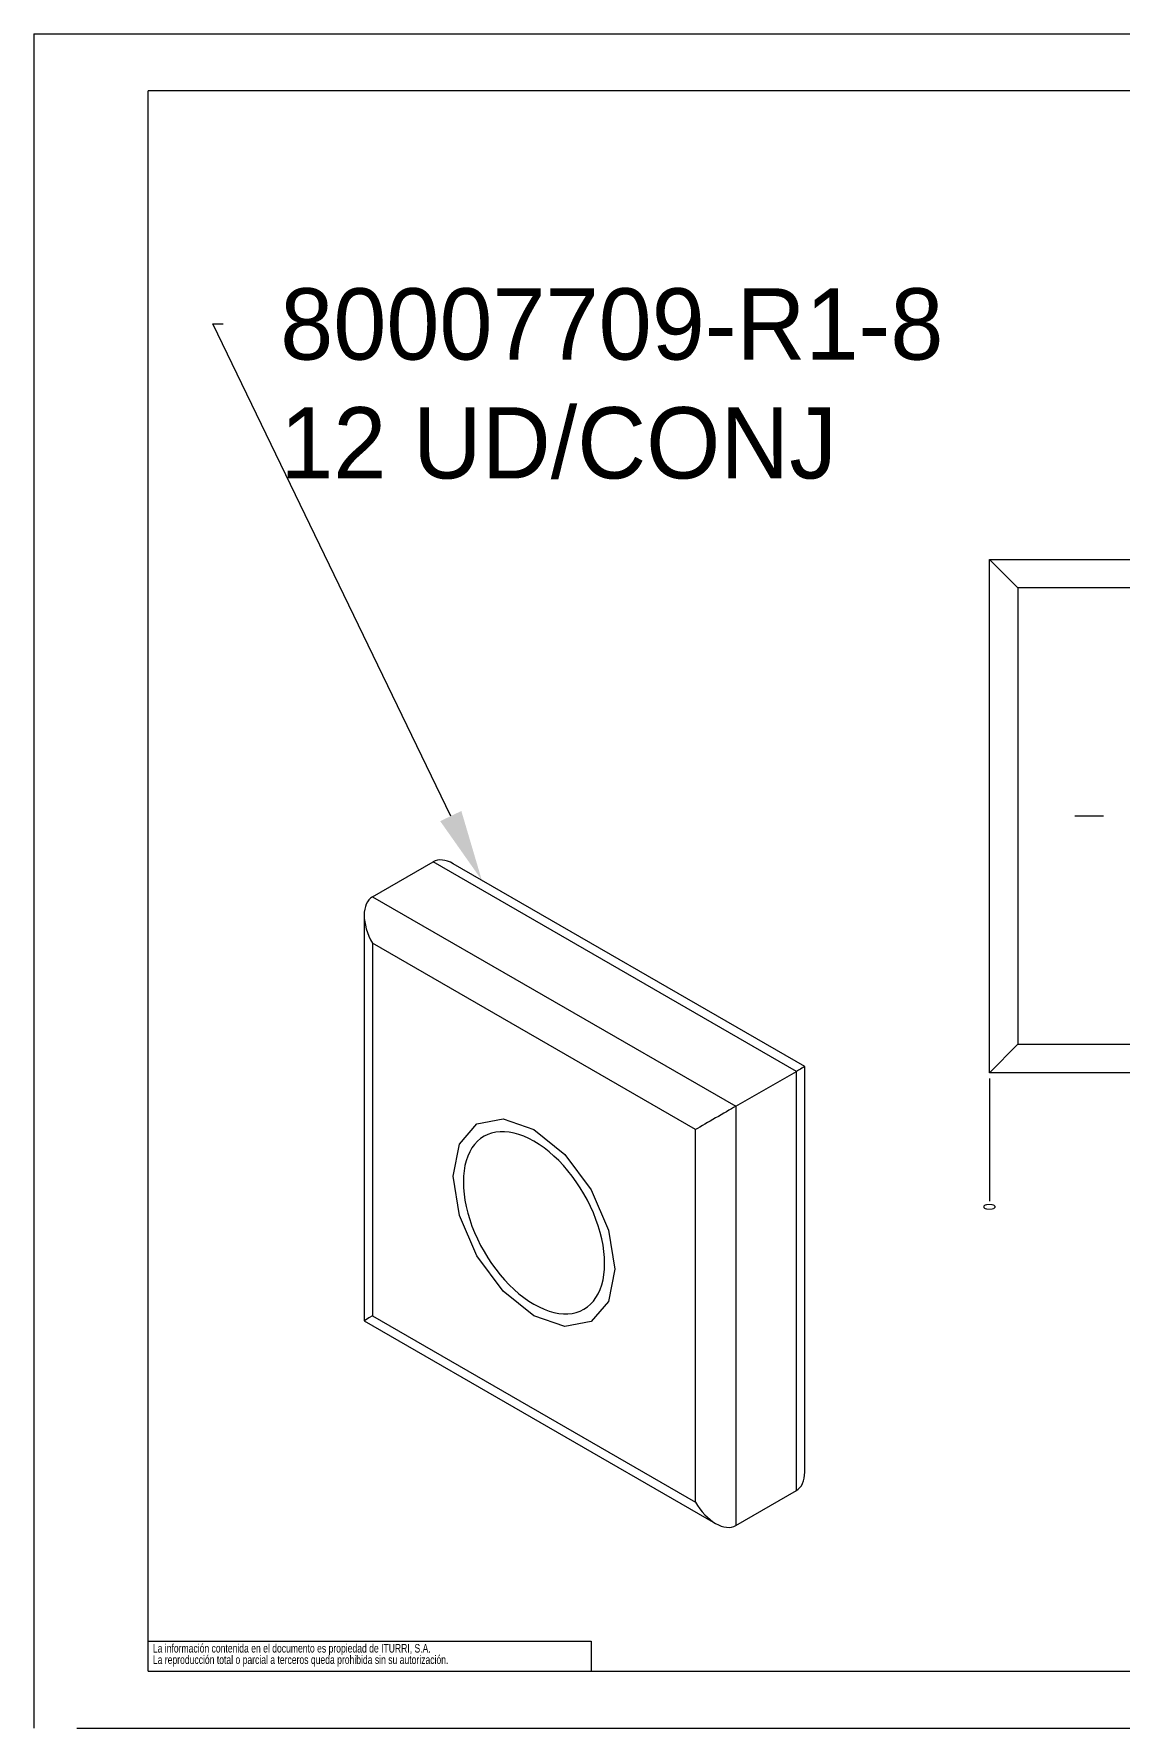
# Model space of a CAD drawing. Extents: x 0 to 565, y 0 to 163.
# Drawn here: x 0 to 38.1, y 0 to 59.4 of the extents above; entities that cross this region are included whole.
import ezdxf
from ezdxf import colors
from ezdxf.entities.mleader import LeaderData, LeaderLine
from ezdxf.math import Vec2, Vec3

# ---------------------------------------------------------------- set-up
doc = ezdxf.new("R2010")
doc.units = 0
doc.header["$LTSCALE"] = 0.2
doc.layers.get('0').update_dxf_attribs({"linetype": 'CONTINUOUS'})
doc.layers.add('FORMATO', color=7, linetype='CONTINUOUS')
doc.layers.add('SLD-0', color=179, linetype='CONTINUOUS')
doc.styles.add('SLDTEXTSTYLE1', font='TXT', dxfattribs={"width": 0.75})
doc.dimstyles.new('SLDDIMSTYLE0', dxfattribs={"dimtxt": 0.4233333333333333, "dimasz": 0.4233333333333333, "dimexe": 0, "dimexo": 0.0625, "dimgap": 0.1058333333333333, "dimtad": 0, "dimtih": 1, "dimtoh": 1, "dimdec": 0, "dimrnd": 1e-09, "dimdsep": 46, "dimtxsty": 'SLDTEXTSTYLE1', "dimblk1": 'NONE', "dimblk2": 'NONE', "dimsah": 1, "dimcen": 0.09, "dimadec": 0, "dimazin": 0, "dimtfac": 1, "dimtdec": 0, "dimtofl": 0, "dimtmove": 0, "dimatfit": 3, "dimldrblk": 'NONE', "dimfxl": 0, "dimtolj": 1, "dimtzin": 12, "dimarcsym": 0})
doc.dimstyles.new('SLDDIMSTYLE1', dxfattribs={"dimtxt": 0.4233333333333333, "dimasz": 0.4233333333333333, "dimexe": 0, "dimexo": 0.0625, "dimgap": 0.1058333333333333, "dimtad": 0, "dimtih": 1, "dimtoh": 1, "dimdec": 1, "dimrnd": 1e-09, "dimzin": 12, "dimdsep": 46, "dimtxsty": 'SLDTEXTSTYLE1', "dimblk1": 'NONE', "dimblk2": 'NONE', "dimsah": 1, "dimcen": 0.09, "dimadec": 0, "dimazin": 0, "dimtfac": 1, "dimtdec": 1, "dimtofl": 0, "dimtmove": 0, "dimatfit": 3, "dimldrblk": 'NONE', "dimfxl": 0, "dimtolj": 1, "dimtzin": 12, "dimarcsym": 0})

# ---------------------------------------------------------------- blocks, each defined once
blk = doc.blocks.new('SW_NOTE_4')
at = {"layer": 'SLD-0', "color": 0, "char_height": 0.3, "attachment_point": 1, "style": 'SLDTEXTSTYLE1'}
for s, insert in [('La información contenida en el documento es propiedad de ITURRI, S.A.', (0, 0.3855130784708248)), ('La reproducción total o parcial a terceros queda prohibida sin su autorización.', (0, -0.01448694052815572))]:
    blk.add_mtext(s, dxfattribs=dict(at, insert=insert))
blk = doc.blocks.new('SW_NOTE_8')
at = {"layer": 'SLD-0', "color": 0, "char_height": 0.3, "attachment_point": 1, "style": 'SLDTEXTSTYLE1'}
for s, insert in [('La información contenida en el documento es propiedad de ITURRI, S.A.', (0, 0.3855130784708248)), ('La reproducción total o parcial a terceros queda prohibida sin su autorización.', (0, -0.01448694052815572))]:
    blk.add_mtext(s, dxfattribs=dict(at, insert=insert))
blk = doc.blocks.new('_D')
at = {"layer": 'FORMATO', "color": 7}
blk.add_line((33.47212303245888, 22.77642774566473), (33.47212303245888, 18.47084269900588), dxfattribs=at)
at = {"layer": 'FORMATO', "color": 7, "insert": (33.26273252021779, 18.15804639407214), "char_height": 0.4233333333333333, "attachment_point": 1, "rotation": 90, "style": 'SLDTEXTSTYLE1'}
blk.add_mtext('0', dxfattribs=at)
blk = doc.blocks.new('_NONE')
blk = doc.blocks.new('_D_1')
at = {"layer": 'FORMATO', "color": 7}
blk.add_line((42.47212303245887, 25.77642774566473), (42.47212303245887, 18.47084269900588), dxfattribs=at)
at = {"layer": 'FORMATO', "color": 7, "insert": (42.26273252021778, 18.15804639407214), "char_height": 0.4233333333333333, "attachment_point": 1, "rotation": 90, "style": 'SLDTEXTSTYLE1'}
blk.add_mtext('9', dxfattribs=at)
blk = doc.blocks.new('_D_2')
at = {"layer": 'FORMATO', "color": 7}
blk.add_line((51.47212303245887, 22.77642774566473), (51.47212303245887, 18.47084269900588), dxfattribs=at)
at = {"layer": 'FORMATO', "color": 7, "insert": (51.26273252021778, 17.84525008913841), "char_height": 0.4233333333333333, "attachment_point": 1, "rotation": 90, "style": 'SLDTEXTSTYLE1'}
blk.add_mtext('18', dxfattribs=at)
blk = doc.blocks.new('SW_CENTERMARKSYMBOL_0')
at = {"layer": 'FORMATO', "color": 0}
for p, q in [((0, 5.000000000000004), (0, 6)), ((0, 0), (0, 2.500000000000002)), ((-5.000000000000004, 0), (-6, 0)), ((0, 0), (-2.500000000000002, 0)), ((0, 0), (0, -2.499999999999996)), ((0, 0), (2.499999999999996, 0)), ((4.999999999999999, 0), (5.999999999999995, 0)), ((0, -4.999999999999999), (0, -5.999999999999995))]:
    blk.add_line(p, q, dxfattribs=at)

msp = doc.modelspace()

# ---------------------------------------------------------------- linework, layer by layer
at = {"color": 7, "linetype": 'Continuous'}
for p, q in [((-1.058181320345852e-14, 59.4), (84.00000000000001, 59.4)), ((-1.058181320345852e-14, 59.4), (-3.307378170243122e-15, -0.0002698433553519018)), ((82.00000000000001, 57.4), (3.99999999999999, 57.39999999999998)), ((4.000000000000004, 2.000000000000002), (3.99999999999999, 57.39999999999998)), ((34.47212303245887, 39.97642774566473), (33.47212303245887, 40.97642774566473)), ((33.47212303245887, 40.97642774566473), (51.47212303245886, 40.97642774566473)), ((33.47212303245887, 22.97642774566473), (33.47212303245887, 40.97642774566473)), ((34.47212303245887, 39.97642774566473), (34.47212303245887, 23.97642774566473)), ((50.47212303245886, 39.97642774566473), (34.47212303245887, 39.97642774566473)), ((11.8629607895377, 29.14852258179823), (13.98428113309735, 30.37313474953229)), ((26.71220319445518, 23.0254617431279), (13.98428113309735, 30.37313474953229)), ((27.00509640996671, 23.19450653807228), (14.69130665022188, 30.30310605557778)), ((11.8629607895377, 29.14852258179823), (24.59088285089553, 21.80084957539384)), ((11.57006757072425, 28.50115925920111), (11.57006757072425, 14.28174317862915)), ((23.17666928852244, 20.98430876350809), (11.8629607895377, 27.51557365808977)), ((11.8629607895377, 27.51557365808977), (11.8629607895377, 14.45092066791777)), ((33.47212303245887, 22.97642774566473), (34.47212303245887, 23.97642774566473)), ((34.47212303245887, 23.97642774566473), (50.47212303245887, 23.97642774566473)), ((27.00509641326864, 8.975090451781522), (27.00509641326863, 23.19450653235349)), ((24.59088285089553, 21.80084957539384), (26.71220319445518, 23.0254617431279)), ((26.71220319445518, 8.327727129184401), (26.71220319445518, 23.0254617431279)), ((51.47212303245887, 22.97642774566473), (33.47212303245887, 22.97642774566473)), ((24.59088285089553, 21.80084957539384), (24.59088285089554, 7.103114961450341)), ((23.17666928852244, 7.919655773336092), (23.17666928852244, 20.98430876350809)), ((11.57006757402617, 14.28174317291036), (23.883857333771, 7.173143655404854)), ((11.8629607895377, 14.45092066791777), (23.17666928852244, 7.919655773336092)), ((24.59088285089554, 7.103114961450341), (26.71220319445518, 8.327727129184401)), ((4.000000000000004, 2.000000000000002), (82.00000000000001, 2.000000000000002)), ((1.506123674335147, 1.561251128379126e-15), (84.00000000000001, 0))]:
    msp.add_line(p, q, dxfattribs=at)
at = {"color": 7, "linetype": 'Continuous', "flags": 128}
for points in [[(27.00509641326863, 23.19450653235349), (26.99880862316187, 23.19088658436126), (26.98002432545046, 23.1800512513799), (26.948979743577, 23.16213679400848), (26.90606528117105, 23.13736849694263), (26.85182061249691, 23.10605783588887), (26.78692789573666, 23.06859856057682), (26.71220319445517, 23.0254617431279)], [(17.51981503903007, 14.45145146816994), (16.43742283873767, 15.3249250583534), (15.51981503903007, 16.5626639590841), (14.90668910927732, 17.97623364285686), (14.69138791428388, 19.35043093935836), (14.90668910927733, 20.47604676732578), (15.51981503903008, 21.18171632068396), (16.43742283873769, 21.36000780684454), (17.51981503903009, 20.98377796325592), (18.60220723932248, 20.11030437307245), (19.51981503903008, 18.87256547234175), (20.13294096878283, 17.45899578856898), (20.34824216377625, 16.08479849206748), (20.1329409687828, 14.95918266410007), (19.51981503903004, 14.2535131107419), (18.60220723932242, 14.07522162458134), (17.51981503903007, 14.45145146816994)], [(19.99468877318298, 16.28890052002319), (19.98838307855426, 16.4964204610392), (19.96949812704255, 16.71016332805426), (19.93813015203192, 16.92903993641231), (19.89443899753286, 17.15193494108816), (19.83864730365377, 17.3777125202301), (19.77103937207807, 17.60522216304766), (19.69195971732793, 17.83330453255093), (19.6018113111973, 18.06079737326607), (19.50105352929994, 18.28654143382283), (19.39019981019666, 18.50938637423376), (19.26981503903006, 18.72819662776318), (19.14051266899935, 18.94185718751488), (19.00295159534345, 19.14927928825176), (18.85783279776188, 19.34940595449387), (18.70589576838293, 19.54121738662316), (18.54791474348122, 19.72373615754862), (18.38469475814717, 19.89603219345066), (18.21706754401266, 20.05722751322411), (18.04588729093733, 20.20650070246867), (17.87202629425283, 20.34309109922843), (17.69637050974576, 20.46630267015083), (17.51981503903006, 20.57550755731306), (17.34325956831436, 20.67014927764214), (17.16760378380729, 20.7497455586251), (16.99374278712279, 20.81389079585914), (16.82256253404746, 20.86225811991874), (16.65493531991295, 20.89460106200726), (16.4917153345789, 20.91075480990548), (16.33373430967719, 20.91063704781689), (16.18179728029824, 20.8942483758301), (16.03667848271668, 20.86167230686092), (15.89911740906077, 20.81307484108973), (15.76981503903007, 20.74870362006256), (15.64943026786347, 20.66888666476657), (15.53857654876019, 20.57403070411024), (15.43781876686283, 20.46461910232617), (15.3476703607322, 20.34120939585765), (15.26859070598207, 20.20443045228082), (15.20098277440636, 20.0549792657396), (15.14519108052728, 19.89361740522333), (15.10149992602821, 19.72116713378576), (15.07013195101759, 19.53850721848099), (15.05124699950587, 19.34656845236802), (15.04494130487716, 19.14632891140265), (15.05124699950588, 18.93880897038665), (15.07013195101759, 18.72506610337159), (15.10149992602822, 18.50618949501354), (15.14519108052729, 18.28329449033768), (15.20098277440637, 18.05751691119574), (15.26859070598208, 17.83000726837818), (15.34767036073221, 17.60192489887491), (15.43781876686285, 17.37443205815977), (15.53857654876021, 17.14868799760302), (15.64943026786349, 16.92584305719208), (15.76981503903009, 16.70703280366267), (15.8991174090608, 16.49337224391097), (16.03667848271671, 16.28595014317408), (16.18179728029827, 16.08582347693198), (16.33373430967723, 15.89401204480269), (16.49171533457893, 15.71149327387723), (16.65493531991299, 15.53919723797519), (16.8225625340475, 15.37800191820174), (16.99374278712283, 15.22872872895718), (17.16760378380732, 15.09213833219742), (17.34325956831439, 14.96892676127502), (17.5198150390301, 14.8597218741128), (17.6963705097458, 14.76508015378372), (17.87202629425287, 14.68548387280076), (18.04588729093737, 14.62133863556672), (18.21706754401269, 14.57297131150712), (18.3846947581472, 14.54062836941861), (18.54791474348125, 14.52447462152039), (18.70589576838296, 14.52459238360898), (18.85783279776191, 14.54098105559578), (19.00295159534347, 14.57355712456495), (19.14051266899937, 14.62215459033614), (19.26981503903009, 14.68652581136331), (19.39019981019668, 14.76634276665931), (19.50105352929996, 14.86119872731564), (19.60181131119732, 14.97061032909971), (19.69195971732795, 15.09402003556824), (19.77103937207808, 15.23079897914507), (19.83864730365378, 15.38025016568628), (19.89443899753287, 15.54161202620255), (19.93813015203193, 15.71406229764012), (19.96949812704255, 15.8967222129449), (19.98838307855426, 16.08866097905787), (19.99468877318298, 16.28890052002319)]]:
    msp.add_lwpolyline(points, dxfattribs=at)
at = {"color": 7, "linetype": 'Continuous'}
for centre, major_axis, ratio, start_param, end_param in [((14.6913879142839, 29.14838988173519), (-0.7071355117875252, 1.224728280626231), 0.5773346305489224, 5.497827775813206, 6.283144675148559), ((12.57006757072425, 27.92377771400113), (-0.7071355117875235, 1.224728280626231), 0.5773346305489236, 6.283144675148562, 7.853941001943432), ((23.88377606970898, 21.39251281941944), (1.000000001755208, 0.5773815500260397), 7.037292937155736e-05, 0.7853575326446713, 2.356153856836774), ((12.57006757072425, 14.85912472382913), (0.999999998288718, 0.5773815480245473), 7.037292961739978e-05, 2.356153858627656, 3.141633285819336), ((26.00509641326864, 9.552471996981504), (-0.7071355117875271, 1.224728280626231), 0.5773346305489242, 3.14155202155874, 3.926950184956205), ((23.88377606970899, 8.327859829247444), (-0.7071355117875235, 1.224728280626229), 0.5773346305489249, 1.570755694763845, 3.141552021558747)]:
    msp.add_ellipse(centre, major_axis=major_axis, ratio=ratio, start_param=start_param, end_param=end_param, dxfattribs=at)
at = {"layer": 'SLD-0'}
for p, q in [((4.000443626131251, 3.049030943801597), (19.52573464952982, 3.049030943801597)), ((19.52573464952982, 3.049030943801597), (19.52573464952982, 2.000000000000002))]:
    msp.add_line(p, q, dxfattribs=at)

# ---------------------------------------------------------------- block references
at = {"layer": 'FORMATO', "color": 7}
msp.add_blockref('SW_CENTERMARKSYMBOL_0', (42.47212303245887, 31.97642774566473), dxfattribs=at)
at = {"layer": 'SLD-0'}
for name in ['SW_NOTE_4', 'SW_NOTE_8']:
    msp.add_blockref(name, (4.167566781700958, 2.563840897572934), dxfattribs=at)

# ---------------------------------------------------------------- dimensions: what is measured, and where the dimension line sits
at = {"layer": 'FORMATO', "color": 7}
for feature_location, offset, dimstyle, picture, middle in [((42.47212303245887, 25.97642774566473), (0, -7.505585046658851), 'SLDDIMSTYLE1', '_D_1', (42.47212303245887, 18.31444454653901)), ((33.47212303245888, 22.97642774566473), (0, -4.505585046658858), 'SLDDIMSTYLE0', '_D', (33.47212303245888, 18.31444454653901)), ((51.47212303245887, 22.97642774566473), (0, -4.505585046658858), 'SLDDIMSTYLE1', '_D_2', (51.47212303245887, 18.15804639407214))]:
    dim = msp.add_ordinate_dim(feature_location=feature_location, offset=offset, dtype=1, origin=(33.47212303245888, 22.97642774566473), dimstyle=dimstyle, dxfattribs=at)
    dim.commit()
    dim.dimension.update_dxf_attribs({"geometry": picture, "text_midpoint": middle})

# ---------------------------------------------------------------- leaders
ml = msp.add_multileader_mtext('Standard')
ml.set_content('80007709-R1-8\\P12 UD/CONJ', color=256)
ml.set_leader_properties()
ml.build(insert=Vec2(0, 0))
ml.multileader.update_dxf_attribs({"text_right_attachment_type": 6, "dogleg_length": 0.36, "arrow_head_size": 2.5})
ctx = ml.context
ctx.base_point, ctx.char_height, ctx.arrow_head_size, ctx.plane_origin = Vec3(6.629721321160901, 49.22986223531916), 2.5, 2.5, Vec3(963.4950392102415, -246.3059412141573)
ctx.right_attachment = 6
notes = []
notes.append((ctx, [(1, (1, 1, 0), (6.269721321160887, 49.22986223531916), (1, 0), 0.36, [(0, [(15.69248236278258, 29.72513961907805)], 0, [])])]))
ctx.mtext.insert, ctx.mtext.flow_direction = Vec3(8.6297213211609, 50.47986223531916), 5
for ctx, leaders in notes:
    for number, flags, end, landing, length, lines in leaders:
        leader = LeaderData()
        leader.index, (leader.has_last_leader_line, leader.has_dogleg_vector, leader.attachment_direction) = number, flags
        leader.last_leader_point, leader.dogleg_vector, leader.dogleg_length = Vec3(end), Vec3(landing), length
        for number, points, colour, breaks in lines:
            line = LeaderLine()
            line.index, line.vertices, line.color, line.breaks = number, Vec3.list(points), colors.encode_raw_color(colour), breaks
            leader.lines.append(line)
        ctx.leaders.append(leader)

doc.saveas('drawing.dxf')
